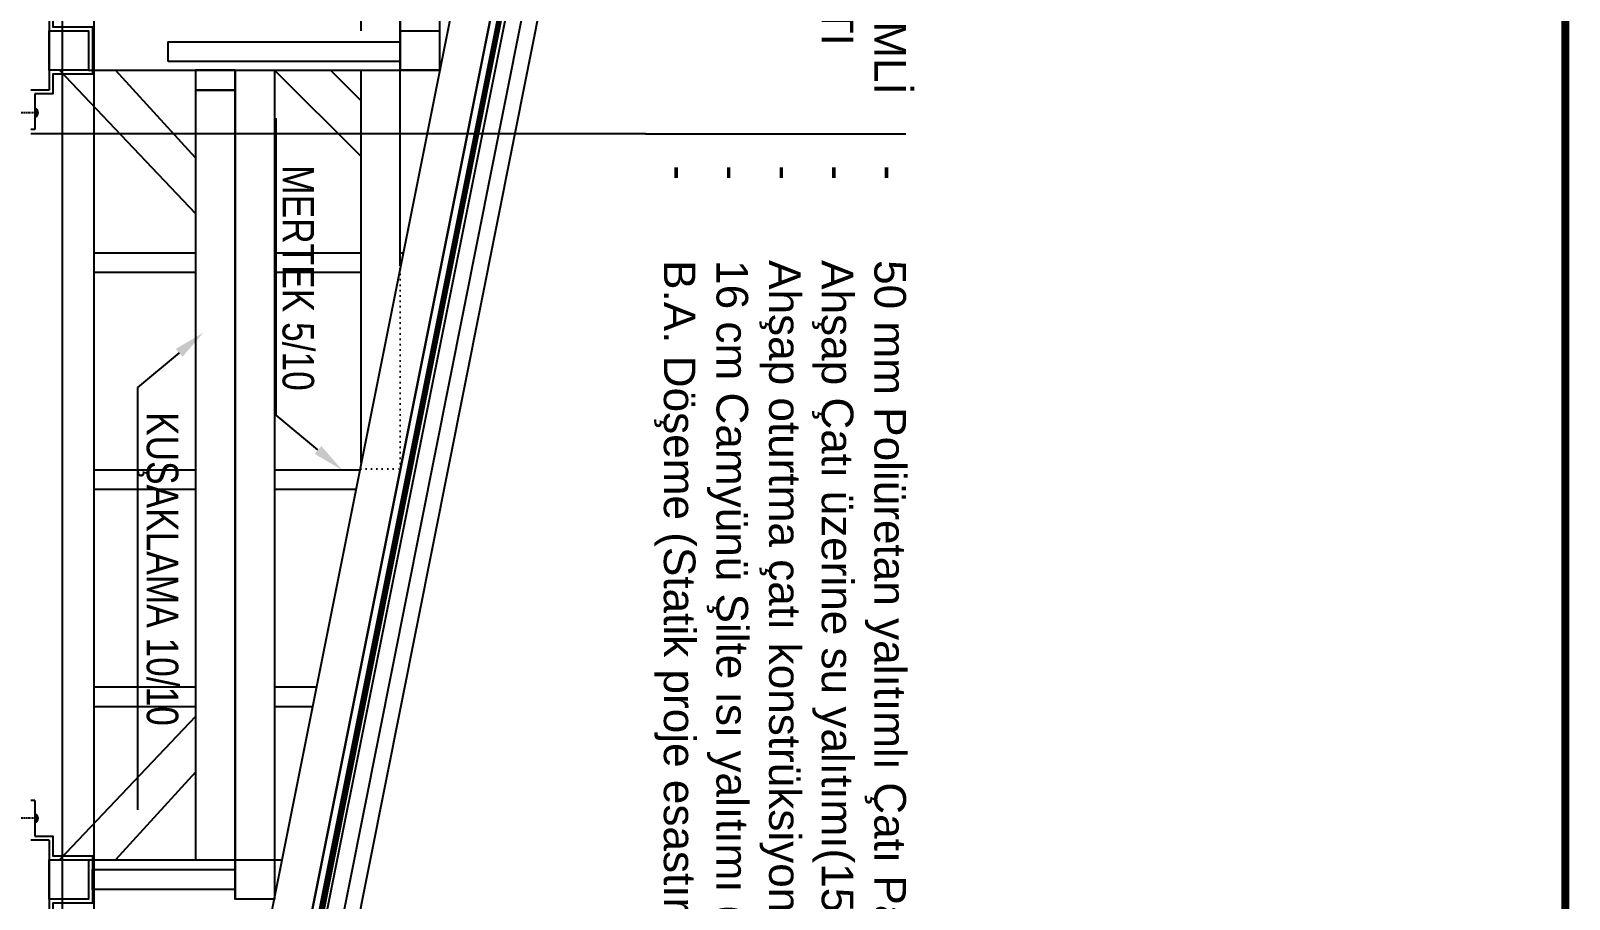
# Model space of a CAD drawing. Header units: inches. Extents: x 21 to 32698, y 13 to 3712.
# Drawn here: x 25495.7 to 25885.5, y 1180.9 to 1400.9 of the extents above; entities that cross this region are included whole.
import ezdxf
from ezdxf import colors
from ezdxf.entities.mleader import LeaderData, LeaderLine
from ezdxf.math import Vec2, Vec3

# ---------------------------------------------------------------- set-up
doc = ezdxf.new("R2010")
doc.units = ezdxf.units.IN
doc.header["$MEASUREMENT"] = 0
for name, pattern in [('CIZGI', [0.4, 0.25, -0.15]), ('DOT', [6.35, 0, -6.35]), ('HIDDEN', [9.525, 6.35, -3.175])]:
    doc.linetypes.add(name, pattern=pattern)
for name, color, linetype, lineweight in [('Z_MİM_-KM-DETL-TEXT', 8, 'Continuous', 25), ('Z_MİM_-KM-Gor-05', 8, 'Continuous', 25), ('Z_MİM_-KM-Gor-09', 8, 'Continuous', 25), ('Z_MİM_-KM-IRON-09', 8, 'Continuous', 25), ('Z_MİM_-KM-IZO-THERMAL', 8, 'Continuous', 25), ('Z_MİM_-KM-IZO-THERMAL-GLASSWOOL', 8, 'BATTING', 25), ('Z_MİM_-KM-IZO-WATER', 8, 'HIDDEN', 25), ('Z_MİM_-KM-OSB', 8, 'Continuous', 25), ('Z_MİM_-KM-RAY-2', 8, 'DOT', 25), ('Z_MİM_-KM-ROOF-05', 8, 'Continuous', 25), ('Z_MİM_-KM-ROOF-15', 8, 'Continuous', 25), ('Z_MİM_-KM-ROOF-AŞIK', 8, 'Continuous', 25), ('Z_MİM_-KM-ROOF-DİKME', 8, 'Continuous', 25), ('Z_MİM_-KM-ROOF-GÖĞÜSLEME', 8, 'Continuous', 25), ('Z_MİM_-KM-ROOF-KUŞAKLAMA', 8, 'Continuous', 25), ('Z_MİM_-KM-ROOF-MAHYA AŞIĞI', 8, 'Continuous', 25), ('Z_MİM_-KM-ROOF-MERTEK', 8, 'Continuous', 25), ('Z_MİM_-KM-TEXT', 8, 'Continuous', 25), ('Z_MİM_-KM-WALL-IZO-WATER', 8, 'HIDDEN', 25), ('Z_MİM_00', 8, 'Continuous', 25), ('Z_MİM__BM_Pafta', 8, 'Continuous', 25)]:
    doc.layers.add(name, color=color, linetype=linetype, lineweight=lineweight)
doc.styles.add('Arial Narrow', font='ARIALN.TTF', dxfattribs={"height": 8})
doc.styles.add('mahal listesi', font='micross.ttf', dxfattribs={"width": 0.8, "height": 20})
doc.linetypes.add('BATTING', pattern='A,0.00254,-2.54,[134,ltypeshp.shx,S=2.54,R=0,X=-2.54,Y=0],-5.08,[134,ltypeshp.shx,S=2.54,R=180,X=2.54,Y=0],-2.54', length=10.16254)

# ---------------------------------------------------------------- blocks, each defined once
blk = doc.blocks.new('DWEW')
at = {"layer": 'Z_MİM_-KM-IRON-09'}
for p, q in [((5884.37, -1773.09), (5893.37, -1773.09)), ((5884.37, -1773.09), (5884.37, -1774.09)), ((5887.86, -1772.76), (5889.87, -1772.76)), ((5887.86, -1772.76), (5887.86, -1773.09)), ((5889.87, -1772.76), (5889.87, -1773.09)), ((5915.37, -1773.09), (5924.37, -1773.09)), ((5919.12, -1772.76), (5921.13, -1772.76)), ((5919.12, -1772.76), (5919.12, -1773.09)), ((5921.13, -1772.76), (5921.13, -1773.09)), ((5924.37, -1773.09), (5924.37, -1774.09))]:
    blk.add_line(p, q, dxfattribs=at)
at = {"layer": 'Z_MİM_-KM-IRON-09', "linetype": 'CIZGI'}
for p, q in [((5888.87, -1773.09), (5888.87, -1789.09)), ((5920.12, -1773.09), (5920.12, -1789.09))]:
    blk.add_line(p, q, dxfattribs=at)
at = {"layer": 'Z_MİM_-KM-IRON-09'}
blk.add_lwpolyline([(5893.37, -1773.09), (5893.37, -1768.46), (5898.37, -1768.46), (5898.37, -1758.46), (5910.37, -1758.46), (5910.37, -1768.46), (5915.37, -1768.46), (5915.37, -1773.09)], dxfattribs=at)
for centre in [(5888.87, -1773.43), (5920.12, -1773.43)]:
    blk.add_arc(centre, 1.21, 33.597, 146.403, dxfattribs=at)
blk = doc.blocks.new('sdewe')
at = {"layer": 'Z_MİM_-KM-ROOF-AŞIK'}
blk.add_lwpolyline([(111607.99, -7528.56), (111617.99, -7528.56), (111617.99, -7518.56), (111607.99, -7518.56)], close=True, dxfattribs=at)
at = {"layer": 'Z_MİM_-KM-ROOF-MERTEK'}
for p, q in [((111622.99, -7528.56), (111602.99, -7528.56)), ((111602.99, -7528.56), (111602.99, -7533.19)), ((111622.99, -7528.56), (111622.99, -7533.19))]:
    blk.add_line(p, q, dxfattribs=at)
at = {"layer": 'Z_MİM_-KM-IRON-09', "xscale": -1}
blk.add_blockref('DWEW', (117517.36, -5759.1), dxfattribs=at)
blk = doc.blocks.new('EĞİMLİ ÇATI')
at = {"layer": 'Z_MİM_-KM-TEXT'}
blk.add_line((0, -164.89), (0, 0), dxfattribs=at)
at = {"layer": 'Z_MİM_-KM-TEXT', "color": 7, "char_height": 20, "attachment_point": 1, "style": 'mahal listesi'}
for s, insert, width in [('\\A1;{\\W1;EĞİMLİ ÇATI}', (-119.36, 0, 0), 112.6659), ('\\A1;\\pxi-2,l3,t4;{\\W1;-^I50 mm Poliüretan yalıtımlı Çatı Paneli (\\A0;15.320.1001\\A1;)\\P-^IAhşap Çatı üzerine su yalıtımı(15.330.1007)\\P-^IAhşap oturtma çatı\\A0; konstrüksiyonu (15.300.1002)\\P-^I16 cm Camyünü Şilte ısı yalıtımı (15.341.4005)\\P-^IB.A. Döşeme (Statik proje esastır.)}', (0, 0), 1262.0276)]:
    blk.add_mtext(s, dxfattribs=dict(at, insert=insert, width=width))
blk = doc.blocks.new('*U28')
at = {"layer": 'Z_MİM_-KM-DETL-TEXT', "color": 7}
ml = blk.add_multileader_mtext('Standard', dxfattribs=at)
ml.set_content('\\A1;{\\fMicrosoft Sans Serif|b0|i0|c162|p34;\\W0.8;KUŞAKLAMA 10/10}', color=7, style='Arial Narrow')
ml.set_leader_properties()
ml.build(insert=Vec2(0, 0))
ml.multileader.update_dxf_attribs({"text_left_attachment_type": 6, "text_right_attachment_type": 6, "dogleg_length": 5, "arrow_head_size": 8})
ctx = ml.context
ctx.base_point, ctx.char_height, ctx.arrow_head_size, ctx.landing_gap_size, ctx.plane_origin = Vec3(19.23, -16.72), 8, 8, 2.11, Vec3(165.67, 32.45)
ctx.left_attachment, ctx.right_attachment, ctx.text_align_type = 6, 6, 2
notes = []
notes.append((ctx, [(0, (1, 1, 0), (13.95, -16.72), (1, 0), 5.28, [(0, [(0, 0)], 0, [])])]))
ctx.mtext.insert, ctx.mtext.width, ctx.mtext.alignment, ctx.mtext.line_spacing_factor, ctx.mtext.flow_direction = Vec3(99.63, -6.38), 112.0517, 3, 2, 5
for ctx, leaders in notes:
    for number, flags, end, landing, length, lines in leaders:
        leader = LeaderData()
        leader.index, (leader.has_last_leader_line, leader.has_dogleg_vector, leader.attachment_direction) = number, flags
        leader.last_leader_point, leader.dogleg_vector, leader.dogleg_length = Vec3(end), Vec3(landing), length
        for number, points, colour, breaks in lines:
            line = LeaderLine()
            line.index, line.vertices, line.color, line.breaks = number, Vec3.list(points), colors.encode_raw_color(colour), breaks
            leader.lines.append(line)
        ctx.leaders.append(leader)
blk = doc.blocks.new('*U71')
at = {"layer": 'Z_MİM_-KM-DETL-TEXT', "color": 7}
ml = blk.add_multileader_mtext('Standard', dxfattribs=at)
ml.set_content('\\A1;{\\fMicrosoft Sans Serif|b0|i0|c162|p34;\\W0.8;MERTEK 5/10}', color=7, style='Arial Narrow')
ml.set_leader_properties()
ml.build(insert=Vec2(0, 0))
ml.multileader.update_dxf_attribs({"text_left_attachment_type": 6, "text_right_attachment_type": 6, "dogleg_length": 5, "arrow_head_size": 8})
ctx = ml.context
ctx.base_point, ctx.char_height, ctx.arrow_head_size, ctx.landing_gap_size, ctx.plane_origin = Vec3(-79.36, -16.72), 8, 8, 2.11, Vec3(-165.67, 32.45)
ctx.left_attachment, ctx.right_attachment = 6, 6
notes = []
notes.append((ctx, [(0, (1, 1, 0), (-13.95, -16.72), (-1, 0), 5.28, [(0, [(0, 0)], 0, [])])]))
ctx.mtext.insert, ctx.mtext.width, ctx.mtext.line_spacing_factor, ctx.mtext.flow_direction = Vec3(-77.25, -7.12), 112.0517, 2, 5
for ctx, leaders in notes:
    for number, flags, end, landing, length, lines in leaders:
        leader = LeaderData()
        leader.index, (leader.has_last_leader_line, leader.has_dogleg_vector, leader.attachment_direction) = number, flags
        leader.last_leader_point, leader.dogleg_vector, leader.dogleg_length = Vec3(end), Vec3(landing), length
        for number, points, colour, breaks in lines:
            line = LeaderLine()
            line.index, line.vertices, line.color, line.breaks = number, Vec3.list(points), colors.encode_raw_color(colour), breaks
            leader.lines.append(line)
        ctx.leaders.append(leader)
blk = doc.blocks.new('-KM_Çatı A Kesiti')
at = {"layer": 'Z_MİM_-KM-Gor-05'}
for p, q in [((1307.5, 94.4), (1307.5, 93.6)), ((1307.5, 83.6), (1307.5, 61.76)), ((1312.44, 83.6), (1312.44, 61.76)), ((1362.5, 83.4), (1362.5, 61.76)), ((1367.44, 82.41), (1367.44, 61.76)), ((1417.5, 72.4), (1417.5, 61.76)), ((1422.44, 71.41), (1422.44, 61.76)), ((1307.5, 51.76), (1307.5, 51.76)), ((1312.44, 51.76), (1312.44, 51.76)), ((1362.5, 51.76), (1362.5, 51.76)), ((1367.44, 51.76), (1367.44, 51.76)), ((1417.5, 51.76), (1417.5, 51.76)), ((1422.44, 51.76), (1422.44, 51.76)), ((1307.5, 41.76), (1307.5, 16)), ((1312.44, 41.76), (1312.44, 16)), ((1362.5, 41.76), (1362.5, 16)), ((1367.44, 41.76), (1367.44, 16)), ((1417.5, 41.76), (1417.5, 16)), ((1422.44, 41.76), (1422.44, 16))]:
    blk.add_line(p, q, dxfattribs=at)
at = {"layer": 'Z_MİM_-KM-Gor-09'}
for p, q in [((1051.2, 103.6), (1261.49, 103.6)), ((1051.2, 93.6), (1261.2, 93.6)), ((1261.2, 61.76), (1470.71, 61.76)), ((1261.2, 51.76), (1471.2, 51.76))]:
    blk.add_line(p, q, dxfattribs=at)
at = {"layer": 'Z_MİM_-KM-IZO-THERMAL', "ltscale": 1.5}
blk.add_line((62.8, 16), (1677.5, 16), dxfattribs=at)
at = {"layer": 'Z_MİM_-KM-IZO-THERMAL-GLASSWOOL', "ltscale": 0.7}
blk.add_line((62.8, 8), (1677.5, 8), dxfattribs=at)
at = {"layer": 'Z_MİM_-KM-IZO-WATER', "linetype": 'ByBlock'}
for points in [[(70.61, 35.29), (80.47, 37.26), (84.21, 37.34), (870.15, 194.53), (1656.09, 37.34), (1659.83, 37.26), (1669.69, 35.29)], [(1669.63, 34.99), (1659.8, 36.95), (1656.06, 37.03), (870.15, 194.22), (84.24, 37.03), (80.5, 36.95), (70.67, 34.99)], [(1669.57, 36.69), (1659.77, 38.65), (1656.02, 38.73), (1237.19, 122.5)]]:
    blk.add_lwpolyline(points, dxfattribs=at)
at = {"layer": 'Z_MİM_-KM-OSB'}
blk.add_lwpolyline([(870.15, 193.91), (62.85, 32.45), (63.2, 30.68), (870.15, 192.07), (1677.1, 30.68), (1677.45, 32.45)], close=True, dxfattribs=at)
at = {"layer": 'Z_MİM_-KM-RAY-2', "ltscale": 0.2, "elevation": 0}
blk.add_lwpolyline([(1362.18, 83.6), (1362.18, 93.6), (1311.2, 93.6)], dxfattribs=at)
at = {"layer": 'Z_MİM_-KM-ROOF-05'}
blk.add_lwpolyline([(896.8, 198.4), (1684.62, 41.5), (1683.84, 37.58)], dxfattribs=at)
at = {"layer": 'Z_MİM_-KM-ROOF-15', "linetype": 'ByBlock'}
blk.add_lwpolyline([(870.15, 199.62), (1683.84, 37.58), (1682.86, 32.67), (870.15, 194.53), (57.44, 32.67), (56.46, 37.58)], close=True, dxfattribs=at)
at = {"layer": 'Z_MİM_-KM-ROOF-AŞIK'}
for points in [[(1251.2, 103.6), (1261.2, 103.6), (1261.2, 93.6), (1251.2, 93.6)], [(1461.2, 61.76), (1471.2, 61.76), (1471.2, 51.76), (1461.2, 51.76)]]:
    blk.add_lwpolyline(points, close=True, dxfattribs=at)
at = {"layer": 'Z_MİM_-KM-ROOF-DİKME'}
for points in [[(1261.2, 14.63), (1261.2, 103.66)], [(1461.2, 14.63), (1461.2, 63.66)]]:
    blk.add_lwpolyline(points, dxfattribs=at)
at = {"layer": 'Z_MİM_-KM-ROOF-GÖĞÜSLEME'}
for p, q in [((1282.95, 83.6), (1261.2, 61.76)), ((1268.84, 83.6), (1261.2, 75.93)), ((1297.51, 41.76, 0), (1261.2, 7.29, 0)), ((1283.4, 41.76, 0), (1261.2, 21.47, 0)), ((1424.89, 41.76), (1461.2, 7.29, 0)), ((1439, 41.76), (1461.2, 21.47, 0))]:
    blk.add_line(p, q, dxfattribs=at)
at = {"layer": 'Z_MİM_-KM-ROOF-GÖĞÜSLEME', "ltscale": 1.5}
for points in [[(1258.99, 34.85), (1253.99, 34.85), (1253.99, 93.6), (1258.99, 93.6)], [(1468.7, 15.63), (1463.7, 15.63), (1463.7, 51.76), (1468.7, 51.76)]]:
    blk.add_lwpolyline(points, close=True, dxfattribs=at)
at = {"layer": 'Z_MİM_-KM-ROOF-KUŞAKLAMA'}
for points in [[(1251.2, 93.6), (1056.2, 93.6), (1056.2, 83.6), (1251.2, 83.6)], [(1310.7, 93.6), (1261.2, 93.6)], [(1261.2, 83.6), (1360.7, 83.61)], [(1461.2, 51.76), (1266.2, 51.76), (1266.2, 41.76), (1461.2, 41.76)]]:
    blk.add_lwpolyline(points, dxfattribs=at)
blk.add_lwpolyline([(1266.2, 51.76), (1261.2, 51.76), (1261.2, 41.76), (1266.2, 41.76)], close=True, dxfattribs=at)
at = {"layer": 'Z_MİM_-KM-ROOF-MAHYA AŞIĞI'}
blk.add_lwpolyline([(870.15, 192.07), (62.8, 30.6), (62.8, 20.4), (870.15, 181.87), (1677.5, 20.4), (1677.5, 30.6)], close=True, dxfattribs=at)
at = {"layer": 'Z_MİM_-KM-TEXT'}
blk.add_line((1277.29, 155.81, 0), (1277.29, 0, 0), dxfattribs=at)
at = {"layer": 'Z_MİM_-KM-WALL-IZO-WATER', "ltscale": 0.8, "const_width": 0.3}
blk.add_lwpolyline([(70.64, 35.14), (80.48, 37.1), (84.23, 37.19), (870.15, 194.37), (1656.07, 37.19), (1659.82, 37.1), (1669.66, 35.14)], dxfattribs=at)
at = {"layer": 'Z_MİM_-KM-WALL-IZO-WATER', "const_width": 0.3}
blk.add_lwpolyline([(1669.6, 34.84), (1659.78, 36.8), (1656.04, 36.88), (870.15, 194.06), (84.26, 36.88), (80.52, 36.8), (70.7, 34.84)], dxfattribs=at)
for name, p in [('*U71', (1362.5, 78.92)), ('*U28', (1327.65, 43.76))]:
    blk.add_blockref(name, p)
at = {"layer": 'Z_MİM_-KM-ROOF-AŞIK', "xscale": -1}
for p in [(112869.19, 7533.19), (113079.19, 7533.19)]:
    blk.add_blockref('sdewe', p, dxfattribs=at)
at = {"layer": 'Z_MİM_-KM-TEXT', "xscale": 0.4, "yscale": 0.4, "zscale": 0.4}
blk.add_blockref('EĞİMLİ ÇATI', (1277.29, 221.76, 0), dxfattribs=at)

msp = doc.modelspace()

# ---------------------------------------------------------------- linework, layer by layer
at = {"layer": 'Z_MİM__BM_Pafta', "transparency": 33554687, "const_width": 2}
msp.add_lwpolyline([(25884.53, 3045.45), (25884.53, 557.67), (25296.81, 557.67), (25296.81, 3045.45)], close=True, dxfattribs=at)

# ---------------------------------------------------------------- block references
at = {"layer": 'Z_MİM_00', "rotation": 270}
msp.add_blockref('-KM_Çatı A Kesiti', (25495.71, 2652.08), dxfattribs=at)

doc.saveas('drawing.dxf')
